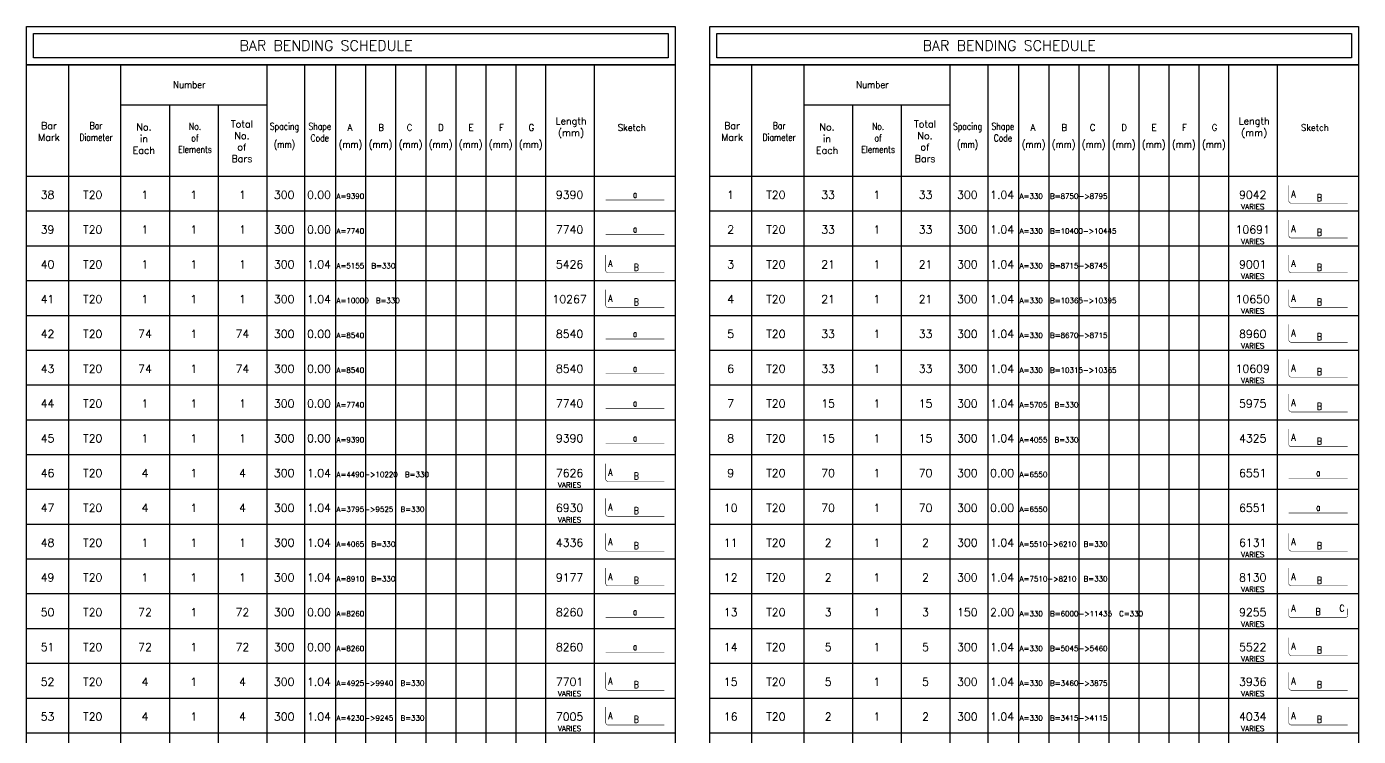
# Model space of a CAD drawing. Extents: x 660761725 to 1323371458, y 2734871439 to 5470067957.
# Drawn here: x 661908929 to 661918495, y 2734943435 to 2734948536 of the extents above; entities that cross this region are included whole.
import ezdxf
from ezdxf.enums import TextEntityAlignment as Align

# ---------------------------------------------------------------- set-up
doc = ezdxf.new("R2010")
doc.units = 0
for name, color, linetype in [('S-SCHEDULE', 140, 'Continuous'), ('S-SKETCH', 1, 'Continuous'), ('S-TEXT-SKETCH', 255, 'Continuous')]:
    doc.layers.add(name, color=color, linetype=linetype)
doc.styles.add('ARMACAD-OGER', font='romans.shx')
doc.styles.add('ROMANS', font='romans.shx')
doc.styles.add('ROMANT', font='romant')

# ---------------------------------------------------------------- blocks, each defined once
blk = doc.blocks.new('cadf_50')
at = {"color": 9}
for p, q in [((0, -42), (186.35, -42)), ((0, -52), (186.35, -52)), ((0, -62), (186.35, -62)), ((0, -72), (186.35, -72)), ((0, -82), (186.35, -82)), ((0, -92), (186.35, -92)), ((0, -102), (186.35, -102)), ((0, -112), (186.35, -112)), ((0, -122), (186.35, -122)), ((0, -132), (186.35, -132)), ((0, -142), (186.35, -142)), ((0, -152), (186.35, -152)), ((0, -162), (186.35, -162)), ((0, -172), (186.35, -172)), ((0, -182), (186.35, -182)), ((0, -192), (186.35, -192)), ((0, -202), (186.35, -202)), ((0, -212), (186.35, -212)), ((0, -222), (186.35, -222)), ((0, -232), (186.35, -232)), ((0, -242), (186.35, -242)), ((0, -252), (186.35, -252)), ((0, -262), (186.35, -262)), ((0, -272), (186.35, -272)), ((0, -282), (186.35, -282)), ((0, -292), (186.35, -292)), ((0, -302), (186.35, -302)), ((0, -312), (186.35, -312)), ((0, -322), (186.35, -322)), ((0, -332), (186.35, -332)), ((0, -342), (186.35, -342)), ((0, -352), (186.35, -352)), ((0, -362), (186.35, -362)), ((0, -372), (186.35, -372)), ((0, -382), (186.35, -382))]:
    blk.add_line(p, q, dxfattribs=at)
at = {"color": 140}
for points in [[(0, 11), (186.35, 11), (186.35, 0), (0, 0)], [(2, 9), (184.35, 9), (184.35, 2), (2, 2)]]:
    blk.add_lwpolyline(points, close=True, dxfattribs=at)
at = {"layer": 'S-SCHEDULE'}
for p, q in [((0, -392), (0, 0)), ((12, 0), (12, -392)), ((27, 0), (27, -392)), ((69, 0), (69, -392)), ((79.87, 0), (79.87, -392)), ((88.75, 0), (88.75, -392)), ((97.38, 0), (97.38, -392)), ((106.02, 0), (106.02, -392)), ((114.65, 0), (114.65, -392)), ((123.28, 0), (123.28, -392)), ((131.91, 0), (131.91, -392)), ((140.55, 0), (140.55, -392)), ((149.18, -392), (149.18, 0)), ((163.15, -392), (163.15, 0)), ((27, -11.45), (69, -11.45)), ((41, -11.45), (41, -392)), ((55, -11.45), (55, -392)), ((0, -32), (186.35, -32))]:
    blk.add_line(p, q, dxfattribs=at)
at = {"layer": 'S-SCHEDULE', "flags": 128}
blk.add_lwpolyline([(0, -392), (0, 0), (186.35, 0), (186.35, -392)], close=True, dxfattribs=at)
at = {"color": 140, "insert": (61.14, 7.05), "char_height": 3, "width": 81.5392, "attachment_point": 1, "rotation": 0.0004, "style": 'ROMANT'}
blk.add_mtext('{\\Fromant|c0;BAR BENDING SCHEDULE}', dxfattribs=at)
at = {"layer": 'S-SCHEDULE', "style": 'ARMACAD-OGER'}
for s, width, p in [('Number', 0.9, (46.74, -5.72)), ('(mm)', 0.8, (74.08, -23)), ('(mm)', 0.9, (93.05, -23)), ('(mm)', 0.9, (101.68, -23)), ('(mm)', 0.9, (110.32, -23)), ('(mm)', 0.9, (118.95, -23)), ('(mm)', 0.9, (127.58, -23)), ('(mm)', 0.9, (136.21, -23)), ('(mm)', 0.9, (144.85, -23))]:
    blk.add_text(s, height=2, dxfattribs=dict(at, width=width)).set_placement(p, align=Align.MIDDLE)
at = {"layer": 'S-SCHEDULE', "style": 'ARMACAD-OGER', "width": 0.9}
for s, p in [('A', (92.87, -18)), ('B', (101.86, -18)), ('C', (110.01, -18)), ('D', (119.05, -18)), ('E', (127.67, -18)), ('F', (136.4, -18)), ('G', (145.02, -18)), ('Sketch', (173.87, -18))]:
    blk.add_text(s, height=2, dxfattribs=at).set_placement(p, align=Align.MIDDLE_CENTER)
at = {"layer": 'S-SCHEDULE', "char_height": 2, "attachment_point": 2, "style": 'ARMACAD-OGER'}
for s, insert, width in [('Length (mm)', (156.42, -15.11), 8.2105), ('Bar\\PMark', (6.41, -16.47), 27.5713), ('{\\W0.8;Bar\\PDiameter}', (19.94, -16.48), 15.2105), ('No. \\Pin\\PEach', (33.7, -16.86), 23.5714), ('{\\W0.8;No.\\Pof\\PElements}', (48.39, -16.65), 17.2105), ('Total No. of Bars', (61.86, -15.98), 3.2105), ('{\\W0.8;Spacing}', (74.08, -16.7), 28.6571), ('{\\W0.8;Shape\\PCode}', (84.23, -16.7), 28.6571)]:
    blk.add_mtext(s, dxfattribs=dict(at, insert=insert, width=width))
blk = doc.blocks.new('33-CFSHP37')
at = {"layer": 'S-SKETCH', "const_width": 0.2}
blk.add_lwpolyline([(-1, 1), (-22.96875, 1, -0.4142135624), (-24, 2.03125), (-24, 8)], format="xyb", dxfattribs=at)
at = {"layer": 'S-TEXT-SKETCH', "style": 'ROMANS', "width": 0.8}
blk.add_attdef('A', text='', height=2, dxfattribs=at).set_placement((-23, 6), align=Align.TOP_LEFT)
blk.add_attdef('B', text='', height=2, dxfattribs=at).set_placement((-11.984375, 1), align=Align.BOTTOM_CENTER)
blk = doc.blocks.new('1-CFSHP20')
at = {"layer": 'S-SKETCH', "const_width": 0.2}
blk.add_lwpolyline([(-24, 2), (-1, 2)], dxfattribs=at)
at = {"layer": 'S-TEXT-SKETCH', "linetype": 'ByBlock', "style": 'ROMANS', "width": 0.7}
blk.add_attdef('A', text='', height=2, dxfattribs=at).set_placement((-12.5, 2), align=Align.BOTTOM_CENTER)
blk = doc.blocks.new('49-Cfshp38d')
at = {"layer": 'S-SKETCH', "const_width": 0.2}
blk.add_lwpolyline([(-24, 5.35), (-24, 2.82, 0.414214), (-23.18, 2), (-1.83, 2, 0.414214), (-1, 2.82), (-1, 5.35)], format="xyb", dxfattribs=at)
at = {"layer": 'S-TEXT-SKETCH', "style": 'ROMANS', "width": 0.8}
blk.add_attdef('A', text='', height=2, dxfattribs=at).set_placement((-23, 3.42), align=Align.BOTTOM_LEFT)
blk.add_attdef('C', text='', height=2, dxfattribs=at).set_placement((-2.24, 3.42), align=Align.BOTTOM_RIGHT)
blk.add_attdef('B', text='', height=2, dxfattribs=at).set_placement((-12.5, 2.01), align=Align.BOTTOM_CENTER)

msp = doc.modelspace()

# ---------------------------------------------------------------- block references
at = {"layer": 'S-SCHEDULE', "xscale": 25, "yscale": 25, "zscale": 25}
for p in [(661908929.13308895, 2734948261), (661913836, 2734948261)]:
    msp.add_blockref('cadf_50', p, dxfattribs=at)
at = {"layer": 'S-SCHEDULE'}
ref = msp.add_blockref('1-CFSHP20', (661913529.13308895, 2734947253.75), dxfattribs=dict(at, xscale=18.375, yscale=18.375, zscale=18.375))
ref.add_attrib('A', 'a', dxfattribs={"layer": 'S-TEXT-SKETCH', "color": 7, "linetype": 'ByBlock', "height": 50, "style": 'ROMANS', "width": 0.7}).set_placement((661913299.44558895, 2734947290.5), align=Align.BOTTOM_CENTER)
ref = msp.add_blockref('33-CFSHP37', (661918436, 2734947248.48338318), dxfattribs=dict(at, xscale=18.375, yscale=18.375, zscale=18.375))
ref.add_attrib('A', 'A', dxfattribs={"layer": 'S-TEXT-SKETCH', "color": 7, "height": 50, "style": 'ROMANS', "width": 0.8}).set_placement((661918013.375, 2734947358.73338318), align=Align.TOP_LEFT)
ref.add_attrib('B', 'B', dxfattribs={"layer": 'S-TEXT-SKETCH', "color": 7, "height": 50, "style": 'ROMANS', "width": 0.8}).set_placement((661918215.78710938, 2734947266.85838318), align=Align.BOTTOM_CENTER)
ref = msp.add_blockref('33-CFSHP37', (661918436, 2734946998.48338318), dxfattribs=dict(at, xscale=18.375, yscale=18.375, zscale=18.375))
ref.add_attrib('A', 'A', dxfattribs={"layer": 'S-TEXT-SKETCH', "color": 7, "height": 50, "style": 'ROMANS', "width": 0.8}).set_placement((661918013.375, 2734947108.73338318), align=Align.TOP_LEFT)
ref.add_attrib('B', 'B', dxfattribs={"layer": 'S-TEXT-SKETCH', "color": 7, "height": 50, "style": 'ROMANS', "width": 0.8}).set_placement((661918215.78710938, 2734947016.85838318), align=Align.BOTTOM_CENTER)
ref = msp.add_blockref('1-CFSHP20', (661913529.13308895, 2734947003.75), dxfattribs=dict(at, xscale=18.375, yscale=18.375, zscale=18.375))
ref.add_attrib('A', 'a', dxfattribs={"layer": 'S-TEXT-SKETCH', "color": 7, "linetype": 'ByBlock', "height": 50, "style": 'ROMANS', "width": 0.7}).set_placement((661913299.44558895, 2734947040.5), align=Align.BOTTOM_CENTER)
ref = msp.add_blockref('33-CFSHP37', (661913529.13308895, 2734946748.48338318), dxfattribs=dict(at, xscale=18.375, yscale=18.375, zscale=18.375))
ref.add_attrib('A', 'A', dxfattribs={"layer": 'S-TEXT-SKETCH', "color": 7, "height": 50, "style": 'ROMANS', "width": 0.8}).set_placement((661913106.50808895, 2734946858.73338318), align=Align.TOP_LEFT)
ref.add_attrib('B', 'B', dxfattribs={"layer": 'S-TEXT-SKETCH', "color": 7, "height": 50, "style": 'ROMANS', "width": 0.8}).set_placement((661913308.92019832, 2734946766.85838318), align=Align.BOTTOM_CENTER)
ref = msp.add_blockref('33-CFSHP37', (661918436, 2734946748.48338318), dxfattribs=dict(at, xscale=18.375, yscale=18.375, zscale=18.375))
ref.add_attrib('A', 'A', dxfattribs={"layer": 'S-TEXT-SKETCH', "color": 7, "height": 50, "style": 'ROMANS', "width": 0.8}).set_placement((661918013.375, 2734946858.73338318), align=Align.TOP_LEFT)
ref.add_attrib('B', 'B', dxfattribs={"layer": 'S-TEXT-SKETCH', "color": 7, "height": 50, "style": 'ROMANS', "width": 0.8}).set_placement((661918215.78710938, 2734946766.85838318), align=Align.BOTTOM_CENTER)
ref = msp.add_blockref('33-CFSHP37', (661913529.13308895, 2734946498.48338318), dxfattribs=dict(at, xscale=18.375, yscale=18.375, zscale=18.375))
ref.add_attrib('A', 'A', dxfattribs={"layer": 'S-TEXT-SKETCH', "color": 7, "height": 50, "style": 'ROMANS', "width": 0.8}).set_placement((661913106.50808895, 2734946608.73338318), align=Align.TOP_LEFT)
ref.add_attrib('B', 'B', dxfattribs={"layer": 'S-TEXT-SKETCH', "color": 7, "height": 50, "style": 'ROMANS', "width": 0.8}).set_placement((661913308.92019832, 2734946516.85838318), align=Align.BOTTOM_CENTER)
ref = msp.add_blockref('33-CFSHP37', (661918436, 2734946498.48338318), dxfattribs=dict(at, xscale=18.375, yscale=18.375, zscale=18.375))
ref.add_attrib('A', 'A', dxfattribs={"layer": 'S-TEXT-SKETCH', "color": 7, "height": 50, "style": 'ROMANS', "width": 0.8}).set_placement((661918013.375, 2734946608.73338318), align=Align.TOP_LEFT)
ref.add_attrib('B', 'B', dxfattribs={"layer": 'S-TEXT-SKETCH', "color": 7, "height": 50, "style": 'ROMANS', "width": 0.8}).set_placement((661918215.78710938, 2734946516.85838318), align=Align.BOTTOM_CENTER)
ref = msp.add_blockref('33-CFSHP37', (661918436, 2734946248.48338318), dxfattribs=dict(at, xscale=18.375, yscale=18.375, zscale=18.375))
ref.add_attrib('A', 'A', dxfattribs={"layer": 'S-TEXT-SKETCH', "color": 7, "height": 50, "style": 'ROMANS', "width": 0.8}).set_placement((661918013.375, 2734946358.73338318), align=Align.TOP_LEFT)
ref.add_attrib('B', 'B', dxfattribs={"layer": 'S-TEXT-SKETCH', "color": 7, "height": 50, "style": 'ROMANS', "width": 0.8}).set_placement((661918215.78710938, 2734946266.85838318), align=Align.BOTTOM_CENTER)
ref = msp.add_blockref('1-CFSHP20', (661913529.13308895, 2734946253.75), dxfattribs=dict(at, xscale=18.375, yscale=18.375, zscale=18.375))
ref.add_attrib('A', 'a', dxfattribs={"layer": 'S-TEXT-SKETCH', "color": 7, "linetype": 'ByBlock', "height": 50, "style": 'ROMANS', "width": 0.7}).set_placement((661913299.44558895, 2734946290.5), align=Align.BOTTOM_CENTER)
ref = msp.add_blockref('1-CFSHP20', (661913529.13308895, 2734946003.75), dxfattribs=dict(at, xscale=18.375, yscale=18.375, zscale=18.375))
ref.add_attrib('A', 'a', dxfattribs={"layer": 'S-TEXT-SKETCH', "color": 7, "linetype": 'ByBlock', "height": 50, "style": 'ROMANS', "width": 0.7}).set_placement((661913299.44558895, 2734946040.5), align=Align.BOTTOM_CENTER)
ref = msp.add_blockref('33-CFSHP37', (661918436, 2734945998.48338318), dxfattribs=dict(at, xscale=18.375, yscale=18.375, zscale=18.375))
ref.add_attrib('A', 'A', dxfattribs={"layer": 'S-TEXT-SKETCH', "color": 7, "height": 50, "style": 'ROMANS', "width": 0.8}).set_placement((661918013.375, 2734946108.73338318), align=Align.TOP_LEFT)
ref.add_attrib('B', 'B', dxfattribs={"layer": 'S-TEXT-SKETCH', "color": 7, "height": 50, "style": 'ROMANS', "width": 0.8}).set_placement((661918215.78710938, 2734946016.85838318), align=Align.BOTTOM_CENTER)
ref = msp.add_blockref('33-CFSHP37', (661918436, 2734945748.48338318), dxfattribs=dict(at, xscale=18.375, yscale=18.375, zscale=18.375))
ref.add_attrib('A', 'A', dxfattribs={"layer": 'S-TEXT-SKETCH', "color": 7, "height": 50, "style": 'ROMANS', "width": 0.8}).set_placement((661918013.375, 2734945858.73338318), align=Align.TOP_LEFT)
ref.add_attrib('B', 'B', dxfattribs={"layer": 'S-TEXT-SKETCH', "color": 7, "height": 50, "style": 'ROMANS', "width": 0.8}).set_placement((661918215.78710938, 2734945766.85838318), align=Align.BOTTOM_CENTER)
ref = msp.add_blockref('1-CFSHP20', (661913529.13308895, 2734945753.75), dxfattribs=dict(at, xscale=18.375, yscale=18.375, zscale=18.375))
ref.add_attrib('A', 'a', dxfattribs={"layer": 'S-TEXT-SKETCH', "color": 7, "linetype": 'ByBlock', "height": 50, "style": 'ROMANS', "width": 0.7}).set_placement((661913299.44558895, 2734945790.5), align=Align.BOTTOM_CENTER)
ref = msp.add_blockref('1-CFSHP20', (661913529.13308895, 2734945503.75), dxfattribs=dict(at, xscale=18.375, yscale=18.375, zscale=18.375))
ref.add_attrib('A', 'a', dxfattribs={"layer": 'S-TEXT-SKETCH', "color": 7, "linetype": 'ByBlock', "height": 50, "style": 'ROMANS', "width": 0.7}).set_placement((661913299.44558895, 2734945540.5), align=Align.BOTTOM_CENTER)
ref = msp.add_blockref('33-CFSHP37', (661918436, 2734945498.48338318), dxfattribs=dict(at, xscale=18.375, yscale=18.375, zscale=18.375))
ref.add_attrib('A', 'A', dxfattribs={"layer": 'S-TEXT-SKETCH', "color": 7, "height": 50, "style": 'ROMANS', "width": 0.8}).set_placement((661918013.375, 2734945608.73338318), align=Align.TOP_LEFT)
ref.add_attrib('B', 'B', dxfattribs={"layer": 'S-TEXT-SKETCH', "color": 7, "height": 50, "style": 'ROMANS', "width": 0.8}).set_placement((661918215.78710938, 2734945516.85838318), align=Align.BOTTOM_CENTER)
ref = msp.add_blockref('33-CFSHP37', (661913529.13308895, 2734945248.48338318), dxfattribs=dict(at, xscale=18.375, yscale=18.375, zscale=18.375))
ref.add_attrib('A', 'A', dxfattribs={"layer": 'S-TEXT-SKETCH', "color": 7, "height": 50, "style": 'ROMANS', "width": 0.8}).set_placement((661913106.50808895, 2734945358.73338318), align=Align.TOP_LEFT)
ref.add_attrib('B', 'B', dxfattribs={"layer": 'S-TEXT-SKETCH', "color": 7, "height": 50, "style": 'ROMANS', "width": 0.8}).set_placement((661913308.92019832, 2734945266.85838318), align=Align.BOTTOM_CENTER)
ref = msp.add_blockref('1-CFSHP20', (661918436, 2734945253.75), dxfattribs=dict(at, xscale=18.375, yscale=18.375, zscale=18.375))
ref.add_attrib('A', 'a', dxfattribs={"layer": 'S-TEXT-SKETCH', "color": 7, "linetype": 'ByBlock', "height": 50, "style": 'ROMANS', "width": 0.7}).set_placement((661918206.3125, 2734945290.5), align=Align.BOTTOM_CENTER)
ref = msp.add_blockref('33-CFSHP37', (661913529.13308895, 2734944998.48338318), dxfattribs=dict(at, xscale=18.375, yscale=18.375, zscale=18.375))
ref.add_attrib('A', 'A', dxfattribs={"layer": 'S-TEXT-SKETCH', "color": 7, "height": 50, "style": 'ROMANS', "width": 0.8}).set_placement((661913106.50808895, 2734945108.73338318), align=Align.TOP_LEFT)
ref.add_attrib('B', 'B', dxfattribs={"layer": 'S-TEXT-SKETCH', "color": 7, "height": 50, "style": 'ROMANS', "width": 0.8}).set_placement((661913308.92019832, 2734945016.85838318), align=Align.BOTTOM_CENTER)
ref = msp.add_blockref('1-CFSHP20', (661918436, 2734945003.75), dxfattribs=dict(at, xscale=18.375, yscale=18.375, zscale=18.375))
ref.add_attrib('A', 'a', dxfattribs={"layer": 'S-TEXT-SKETCH', "color": 7, "linetype": 'ByBlock', "height": 50, "style": 'ROMANS', "width": 0.7}).set_placement((661918206.3125, 2734945040.5), align=Align.BOTTOM_CENTER)
ref = msp.add_blockref('33-CFSHP37', (661913529.13308895, 2734944748.48338318), dxfattribs=dict(at, xscale=18.375, yscale=18.375, zscale=18.375))
ref.add_attrib('A', 'A', dxfattribs={"layer": 'S-TEXT-SKETCH', "color": 7, "height": 50, "style": 'ROMANS', "width": 0.8}).set_placement((661913106.50808895, 2734944858.73338318), align=Align.TOP_LEFT)
ref.add_attrib('B', 'B', dxfattribs={"layer": 'S-TEXT-SKETCH', "color": 7, "height": 50, "style": 'ROMANS', "width": 0.8}).set_placement((661913308.92019832, 2734944766.85838318), align=Align.BOTTOM_CENTER)
ref = msp.add_blockref('33-CFSHP37', (661918436, 2734944748.48338318), dxfattribs=dict(at, xscale=18.375, yscale=18.375, zscale=18.375))
ref.add_attrib('A', 'A', dxfattribs={"layer": 'S-TEXT-SKETCH', "color": 7, "height": 50, "style": 'ROMANS', "width": 0.8}).set_placement((661918013.375, 2734944858.73338318), align=Align.TOP_LEFT)
ref.add_attrib('B', 'B', dxfattribs={"layer": 'S-TEXT-SKETCH', "color": 7, "height": 50, "style": 'ROMANS', "width": 0.8}).set_placement((661918215.78710938, 2734944766.85838318), align=Align.BOTTOM_CENTER)
ref = msp.add_blockref('33-CFSHP37', (661913529.13308895, 2734944498.48338318), dxfattribs=dict(at, xscale=18.375, yscale=18.375, zscale=18.375))
ref.add_attrib('A', 'A', dxfattribs={"layer": 'S-TEXT-SKETCH', "color": 7, "height": 50, "style": 'ROMANS', "width": 0.8}).set_placement((661913106.50808895, 2734944608.73338318), align=Align.TOP_LEFT)
ref.add_attrib('B', 'B', dxfattribs={"layer": 'S-TEXT-SKETCH', "color": 7, "height": 50, "style": 'ROMANS', "width": 0.8}).set_placement((661913308.92019832, 2734944516.85838318), align=Align.BOTTOM_CENTER)
ref = msp.add_blockref('33-CFSHP37', (661918436, 2734944498.48338318), dxfattribs=dict(at, xscale=18.375, yscale=18.375, zscale=18.375))
ref.add_attrib('A', 'A', dxfattribs={"layer": 'S-TEXT-SKETCH', "color": 7, "height": 50, "style": 'ROMANS', "width": 0.8}).set_placement((661918013.375, 2734944608.73338318), align=Align.TOP_LEFT)
ref.add_attrib('B', 'B', dxfattribs={"layer": 'S-TEXT-SKETCH', "color": 7, "height": 50, "style": 'ROMANS', "width": 0.8}).set_placement((661918215.78710938, 2734944516.85838318), align=Align.BOTTOM_CENTER)
ref = msp.add_blockref('49-Cfshp38d', (661918436, 2734944253.75), dxfattribs=dict(at, xscale=18.375, yscale=18.375, zscale=18.375))
ref.add_attrib('A', 'A', dxfattribs={"layer": 'S-TEXT-SKETCH', "color": 7, "height": 50, "style": 'ROMANS', "width": 0.8}).set_placement((661918013.375, 2734944316.68438005), align=Align.BOTTOM_LEFT)
ref.add_attrib('B', 'B', dxfattribs={"layer": 'S-TEXT-SKETCH', "color": 7, "height": 50, "style": 'ROMANS', "width": 0.8}).set_placement((661918206.3125, 2734944290.75757599), align=Align.BOTTOM_CENTER)
ref.add_attrib('C', 'C', dxfattribs={"layer": 'S-TEXT-SKETCH', "color": 7, "height": 50, "style": 'ROMANS', "width": 0.8}).set_placement((661918394.84000015, 2734944316.68438005), align=Align.BOTTOM_RIGHT)
ref = msp.add_blockref('1-CFSHP20', (661913529.13308895, 2734944253.75), dxfattribs=dict(at, xscale=18.375, yscale=18.375, zscale=18.375))
ref.add_attrib('A', 'a', dxfattribs={"layer": 'S-TEXT-SKETCH', "color": 7, "linetype": 'ByBlock', "height": 50, "style": 'ROMANS', "width": 0.7}).set_placement((661913299.44558895, 2734944290.5), align=Align.BOTTOM_CENTER)
ref = msp.add_blockref('1-CFSHP20', (661913529.13308895, 2734944003.75), dxfattribs=dict(at, xscale=18.375, yscale=18.375, zscale=18.375))
ref.add_attrib('A', 'a', dxfattribs={"layer": 'S-TEXT-SKETCH', "color": 7, "linetype": 'ByBlock', "height": 50, "style": 'ROMANS', "width": 0.7}).set_placement((661913299.44558895, 2734944040.5), align=Align.BOTTOM_CENTER)
ref = msp.add_blockref('33-CFSHP37', (661918436, 2734943998.48338318), dxfattribs=dict(at, xscale=18.375, yscale=18.375, zscale=18.375))
ref.add_attrib('A', 'A', dxfattribs={"layer": 'S-TEXT-SKETCH', "color": 7, "height": 50, "style": 'ROMANS', "width": 0.8}).set_placement((661918013.375, 2734944108.73338318), align=Align.TOP_LEFT)
ref.add_attrib('B', 'B', dxfattribs={"layer": 'S-TEXT-SKETCH', "color": 7, "height": 50, "style": 'ROMANS', "width": 0.8}).set_placement((661918215.78710938, 2734944016.85838318), align=Align.BOTTOM_CENTER)
ref = msp.add_blockref('33-CFSHP37', (661913529.13308895, 2734943748.48338318), dxfattribs=dict(at, xscale=18.375, yscale=18.375, zscale=18.375))
ref.add_attrib('A', 'A', dxfattribs={"layer": 'S-TEXT-SKETCH', "color": 7, "height": 50, "style": 'ROMANS', "width": 0.8}).set_placement((661913106.50808895, 2734943858.73338318), align=Align.TOP_LEFT)
ref.add_attrib('B', 'B', dxfattribs={"layer": 'S-TEXT-SKETCH', "color": 7, "height": 50, "style": 'ROMANS', "width": 0.8}).set_placement((661913308.92019832, 2734943766.85838318), align=Align.BOTTOM_CENTER)
ref = msp.add_blockref('33-CFSHP37', (661918436, 2734943748.48338318), dxfattribs=dict(at, xscale=18.375, yscale=18.375, zscale=18.375))
ref.add_attrib('A', 'A', dxfattribs={"layer": 'S-TEXT-SKETCH', "color": 7, "height": 50, "style": 'ROMANS', "width": 0.8}).set_placement((661918013.375, 2734943858.73338318), align=Align.TOP_LEFT)
ref.add_attrib('B', 'B', dxfattribs={"layer": 'S-TEXT-SKETCH', "color": 7, "height": 50, "style": 'ROMANS', "width": 0.8}).set_placement((661918215.78710938, 2734943766.85838318), align=Align.BOTTOM_CENTER)
ref = msp.add_blockref('33-CFSHP37', (661913529.13308895, 2734943498.48338318), dxfattribs=dict(at, xscale=18.375, yscale=18.375, zscale=18.375))
ref.add_attrib('A', 'A', dxfattribs={"layer": 'S-TEXT-SKETCH', "color": 7, "height": 50, "style": 'ROMANS', "width": 0.8}).set_placement((661913106.50808895, 2734943608.73338318), align=Align.TOP_LEFT)
ref.add_attrib('B', 'B', dxfattribs={"layer": 'S-TEXT-SKETCH', "color": 7, "height": 50, "style": 'ROMANS', "width": 0.8}).set_placement((661913308.92019832, 2734943516.85838318), align=Align.BOTTOM_CENTER)
ref = msp.add_blockref('33-CFSHP37', (661918436, 2734943498.48338318), dxfattribs=dict(at, xscale=18.375, yscale=18.375, zscale=18.375))
ref.add_attrib('A', 'A', dxfattribs={"layer": 'S-TEXT-SKETCH', "color": 7, "height": 50, "style": 'ROMANS', "width": 0.8}).set_placement((661918013.375, 2734943608.73338318), align=Align.TOP_LEFT)
ref.add_attrib('B', 'B', dxfattribs={"layer": 'S-TEXT-SKETCH', "color": 7, "height": 50, "style": 'ROMANS', "width": 0.8}).set_placement((661918215.78710938, 2734943516.85838318), align=Align.BOTTOM_CENTER)

# ---------------------------------------------------------------- texts
at = {"layer": 'S-SCHEDULE', "style": 'ROMANS'}
for s, height, p in [('T20', 57.5, (661909404.13308895, 2734947298.5)), ('1', 57.5, (661909779.13308895, 2734947298.5)), ('1', 57.5, (661910129.13308895, 2734947298.5)), ('1', 57.5, (661910479.13308895, 2734947298.5)), ('300', 57.5, (661910779.13308895, 2734947298.5)), ('0.00', 57.5, (661911029.13308895, 2734947298.5)), ('9390', 57.5, (661912829.13308895, 2734947298.5)), ('T20', 57.5, (661914311, 2734947298.5)), ('33', 57.5, (661914686, 2734947298.5)), ('1', 57.5, (661915036, 2734947298.5)), ('33', 57.5, (661915386, 2734947298.5)), ('300', 57.5, (661915686, 2734947298.5)), ('1.04', 57.5, (661915936, 2734947298.5)), ('9042', 57.5, (661917736, 2734947298.5)), ('VARIES', 37.5, (661917736, 2734947223.5)), ('T20', 57.5, (661909404.13308895, 2734947048.5)), ('1', 57.5, (661909779.13308895, 2734947048.5)), ('1', 57.5, (661910129.13308895, 2734947048.5)), ('1', 57.5, (661910479.13308895, 2734947048.5)), ('300', 57.5, (661910779.13308895, 2734947048.5)), ('0.00', 57.5, (661911029.13308895, 2734947048.5)), ('7740', 57.5, (661912829.13308895, 2734947048.5)), ('T20', 57.5, (661914311, 2734947048.5)), ('33', 57.5, (661914686, 2734947048.5)), ('1', 57.5, (661915036, 2734947048.5)), ('33', 57.5, (661915386, 2734947048.5)), ('300', 57.5, (661915686, 2734947048.5)), ('1.04', 57.5, (661915936, 2734947048.5)), ('10691', 57.5, (661917736, 2734947048.5)), ('VARIES', 37.5, (661917736, 2734946973.5)), ('T20', 57.5, (661909404.13308895, 2734946798.5)), ('1', 57.5, (661909779.13308895, 2734946798.5)), ('1', 57.5, (661910129.13308895, 2734946798.5)), ('1', 57.5, (661910479.13308895, 2734946798.5)), ('300', 57.5, (661910779.13308895, 2734946798.5)), ('1.04', 57.5, (661911029.13308895, 2734946798.5)), ('5426', 57.5, (661912829.13308895, 2734946798.5)), ('T20', 57.5, (661914311, 2734946798.5)), ('21', 57.5, (661914686, 2734946798.5)), ('1', 57.5, (661915036, 2734946798.5)), ('21', 57.5, (661915386, 2734946798.5)), ('300', 57.5, (661915686, 2734946798.5)), ('1.04', 57.5, (661915936, 2734946798.5)), ('9001', 57.5, (661917736, 2734946798.5)), ('VARIES', 37.5, (661917736, 2734946723.5)), ('T20', 57.5, (661909404.13308895, 2734946548.5)), ('1', 57.5, (661909779.13308895, 2734946548.5)), ('1', 57.5, (661910129.13308895, 2734946548.5)), ('1', 57.5, (661910479.13308895, 2734946548.5)), ('300', 57.5, (661910779.13308895, 2734946548.5)), ('1.04', 57.5, (661911029.13308895, 2734946548.5)), ('10267', 57.5, (661912829.13308895, 2734946548.5)), ('T20', 57.5, (661914311, 2734946548.5)), ('21', 57.5, (661914686, 2734946548.5)), ('1', 57.5, (661915036, 2734946548.5)), ('21', 57.5, (661915386, 2734946548.5)), ('300', 57.5, (661915686, 2734946548.5)), ('1.04', 57.5, (661915936, 2734946548.5)), ('10650', 57.5, (661917736, 2734946548.5)), ('VARIES', 37.5, (661917736, 2734946473.5)), ('T20', 57.5, (661909404.13308895, 2734946298.5)), ('74', 57.5, (661909779.13308895, 2734946298.5)), ('1', 57.5, (661910129.13308895, 2734946298.5)), ('74', 57.5, (661910479.13308895, 2734946298.5)), ('300', 57.5, (661910779.13308895, 2734946298.5)), ('0.00', 57.5, (661911029.13308895, 2734946298.5)), ('8540', 57.5, (661912829.13308895, 2734946298.5)), ('T20', 57.5, (661914311, 2734946298.5)), ('33', 57.5, (661914686, 2734946298.5)), ('1', 57.5, (661915036, 2734946298.5)), ('33', 57.5, (661915386, 2734946298.5)), ('300', 57.5, (661915686, 2734946298.5)), ('1.04', 57.5, (661915936, 2734946298.5)), ('8960', 57.5, (661917736, 2734946298.5)), ('VARIES', 37.5, (661917736, 2734946223.5)), ('T20', 57.5, (661909404.13308895, 2734946048.5)), ('74', 57.5, (661909779.13308895, 2734946048.5)), ('1', 57.5, (661910129.13308895, 2734946048.5)), ('74', 57.5, (661910479.13308895, 2734946048.5)), ('300', 57.5, (661910779.13308895, 2734946048.5)), ('0.00', 57.5, (661911029.13308895, 2734946048.5)), ('8540', 57.5, (661912829.13308895, 2734946048.5)), ('T20', 57.5, (661914311, 2734946048.5)), ('33', 57.5, (661914686, 2734946048.5)), ('1', 57.5, (661915036, 2734946048.5)), ('33', 57.5, (661915386, 2734946048.5)), ('300', 57.5, (661915686, 2734946048.5)), ('1.04', 57.5, (661915936, 2734946048.5)), ('10609', 57.5, (661917736, 2734946048.5)), ('VARIES', 37.5, (661917736, 2734945973.5)), ('T20', 57.5, (661909404.13308895, 2734945798.5)), ('1', 57.5, (661909779.13308895, 2734945798.5)), ('1', 57.5, (661910129.13308895, 2734945798.5)), ('1', 57.5, (661910479.13308895, 2734945798.5)), ('300', 57.5, (661910779.13308895, 2734945798.5)), ('0.00', 57.5, (661911029.13308895, 2734945798.5)), ('7740', 57.5, (661912829.13308895, 2734945798.5)), ('T20', 57.5, (661914311, 2734945798.5)), ('15', 57.5, (661914686, 2734945798.5)), ('1', 57.5, (661915036, 2734945798.5)), ('15', 57.5, (661915386, 2734945798.5)), ('300', 57.5, (661915686, 2734945798.5)), ('1.04', 57.5, (661915936, 2734945798.5)), ('5975', 57.5, (661917736, 2734945798.5)), ('T20', 57.5, (661909404.13308895, 2734945548.5)), ('1', 57.5, (661909779.13308895, 2734945548.5)), ('1', 57.5, (661910129.13308895, 2734945548.5)), ('1', 57.5, (661910479.13308895, 2734945548.5)), ('300', 57.5, (661910779.13308895, 2734945548.5)), ('0.00', 57.5, (661911029.13308895, 2734945548.5)), ('9390', 57.5, (661912829.13308895, 2734945548.5)), ('T20', 57.5, (661914311, 2734945548.5)), ('15', 57.5, (661914686, 2734945548.5)), ('1', 57.5, (661915036, 2734945548.5)), ('15', 57.5, (661915386, 2734945548.5)), ('300', 57.5, (661915686, 2734945548.5)), ('1.04', 57.5, (661915936, 2734945548.5)), ('4325', 57.5, (661917736, 2734945548.5)), ('T20', 57.5, (661909404.13308895, 2734945298.5)), ('4', 57.5, (661909779.13308895, 2734945298.5)), ('1', 57.5, (661910129.13308895, 2734945298.5)), ('4', 57.5, (661910479.13308895, 2734945298.5)), ('300', 57.5, (661910779.13308895, 2734945298.5)), ('1.04', 57.5, (661911029.13308895, 2734945298.5)), ('7626', 57.5, (661912829.13308895, 2734945298.5)), ('T20', 57.5, (661914311, 2734945298.5)), ('70', 57.5, (661914686, 2734945298.5)), ('1', 57.5, (661915036, 2734945298.5)), ('70', 57.5, (661915386, 2734945298.5)), ('300', 57.5, (661915686, 2734945298.5)), ('0.00', 57.5, (661915936, 2734945298.5)), ('6551', 57.5, (661917736, 2734945298.5)), ('VARIES', 37.5, (661912829.13308895, 2734945223.5)), ('T20', 57.5, (661909404.13308895, 2734945048.5)), ('4', 57.5, (661909779.13308895, 2734945048.5)), ('1', 57.5, (661910129.13308895, 2734945048.5)), ('4', 57.5, (661910479.13308895, 2734945048.5)), ('300', 57.5, (661910779.13308895, 2734945048.5)), ('1.04', 57.5, (661911029.13308895, 2734945048.5)), ('6930', 57.5, (661912829.13308895, 2734945048.5)), ('VARIES', 37.5, (661912829.13308895, 2734944973.5)), ('T20', 57.5, (661914311, 2734945048.5)), ('70', 57.5, (661914686, 2734945048.5)), ('1', 57.5, (661915036, 2734945048.5)), ('70', 57.5, (661915386, 2734945048.5)), ('300', 57.5, (661915686, 2734945048.5)), ('0.00', 57.5, (661915936, 2734945048.5)), ('6551', 57.5, (661917736, 2734945048.5)), ('T20', 57.5, (661909404.13308895, 2734944798.5)), ('1', 57.5, (661909779.13308895, 2734944798.5)), ('1', 57.5, (661910129.13308895, 2734944798.5)), ('1', 57.5, (661910479.13308895, 2734944798.5)), ('300', 57.5, (661910779.13308895, 2734944798.5)), ('1.04', 57.5, (661911029.13308895, 2734944798.5)), ('4336', 57.5, (661912829.13308895, 2734944798.5)), ('T20', 57.5, (661914311, 2734944798.5)), ('2', 57.5, (661914686, 2734944798.5)), ('1', 57.5, (661915036, 2734944798.5)), ('2', 57.5, (661915386, 2734944798.5)), ('300', 57.5, (661915686, 2734944798.5)), ('1.04', 57.5, (661915936, 2734944798.5)), ('6131', 57.5, (661917736, 2734944798.5)), ('VARIES', 37.5, (661917736, 2734944723.5)), ('T20', 57.5, (661909404.13308895, 2734944548.5)), ('1', 57.5, (661909779.13308895, 2734944548.5)), ('1', 57.5, (661910129.13308895, 2734944548.5)), ('1', 57.5, (661910479.13308895, 2734944548.5)), ('300', 57.5, (661910779.13308895, 2734944548.5)), ('1.04', 57.5, (661911029.13308895, 2734944548.5)), ('9177', 57.5, (661912829.13308895, 2734944548.5)), ('T20', 57.5, (661914311, 2734944548.5)), ('2', 57.5, (661914686, 2734944548.5)), ('1', 57.5, (661915036, 2734944548.5)), ('2', 57.5, (661915386, 2734944548.5)), ('300', 57.5, (661915686, 2734944548.5)), ('1.04', 57.5, (661915936, 2734944548.5)), ('8130', 57.5, (661917736, 2734944548.5)), ('VARIES', 37.5, (661917736, 2734944473.5)), ('T20', 57.5, (661909404.13308895, 2734944298.5)), ('72', 57.5, (661909779.13308895, 2734944298.5)), ('1', 57.5, (661910129.13308895, 2734944298.5)), ('72', 57.5, (661910479.13308895, 2734944298.5)), ('300', 57.5, (661910779.13308895, 2734944298.5)), ('0.00', 57.5, (661911029.13308895, 2734944298.5)), ('8260', 57.5, (661912829.13308895, 2734944298.5)), ('T20', 57.5, (661914311, 2734944298.5)), ('3', 57.5, (661914686, 2734944298.5)), ('1', 57.5, (661915036, 2734944298.5)), ('3', 57.5, (661915386, 2734944298.5)), ('150', 57.5, (661915686, 2734944298.5)), ('2.00', 57.5, (661915936, 2734944298.5)), ('9255', 57.5, (661917736, 2734944298.5)), ('VARIES', 37.5, (661917736, 2734944223.5)), ('T20', 57.5, (661909404.13308895, 2734944048.5)), ('72', 57.5, (661909779.13308895, 2734944048.5)), ('1', 57.5, (661910129.13308895, 2734944048.5)), ('72', 57.5, (661910479.13308895, 2734944048.5)), ('300', 57.5, (661910779.13308895, 2734944048.5)), ('0.00', 57.5, (661911029.13308895, 2734944048.5)), ('8260', 57.5, (661912829.13308895, 2734944048.5)), ('T20', 57.5, (661914311, 2734944048.5)), ('5', 57.5, (661914686, 2734944048.5)), ('1', 57.5, (661915036, 2734944048.5)), ('5', 57.5, (661915386, 2734944048.5)), ('300', 57.5, (661915686, 2734944048.5)), ('1.04', 57.5, (661915936, 2734944048.5)), ('5522', 57.5, (661917736, 2734944048.5)), ('VARIES', 37.5, (661917736, 2734943973.5)), ('T20', 57.5, (661909404.13308895, 2734943798.5)), ('4', 57.5, (661909779.13308895, 2734943798.5)), ('1', 57.5, (661910129.13308895, 2734943798.5)), ('4', 57.5, (661910479.13308895, 2734943798.5)), ('300', 57.5, (661910779.13308895, 2734943798.5)), ('1.04', 57.5, (661911029.13308895, 2734943798.5)), ('7701', 57.5, (661912829.13308895, 2734943798.5)), ('T20', 57.5, (661914311, 2734943798.5)), ('5', 57.5, (661914686, 2734943798.5)), ('1', 57.5, (661915036, 2734943798.5)), ('5', 57.5, (661915386, 2734943798.5)), ('300', 57.5, (661915686, 2734943798.5)), ('1.04', 57.5, (661915936, 2734943798.5)), ('3936', 57.5, (661917736, 2734943798.5)), ('VARIES', 37.5, (661912829.13308895, 2734943723.5)), ('VARIES', 37.5, (661917736, 2734943723.5)), ('T20', 57.5, (661909404.13308895, 2734943548.5)), ('4', 57.5, (661909779.13308895, 2734943548.5)), ('1', 57.5, (661910129.13308895, 2734943548.5)), ('4', 57.5, (661910479.13308895, 2734943548.5)), ('300', 57.5, (661910779.13308895, 2734943548.5)), ('1.04', 57.5, (661911029.13308895, 2734943548.5)), ('7005', 57.5, (661912829.13308895, 2734943548.5)), ('T20', 57.5, (661914311, 2734943548.5)), ('2', 57.5, (661914686, 2734943548.5)), ('1', 57.5, (661915036, 2734943548.5)), ('2', 57.5, (661915386, 2734943548.5)), ('300', 57.5, (661915686, 2734943548.5)), ('1.04', 57.5, (661915936, 2734943548.5)), ('4034', 57.5, (661917736, 2734943548.5)), ('VARIES', 37.5, (661912829.13308895, 2734943473.5)), ('VARIES', 37.5, (661917736, 2734943473.5))]:
    msp.add_text(s, height=height, dxfattribs=at).set_placement(p, align=Align.CENTER)
for s, insert, char_height, width, attachment_point in [('{\\FRomanS;\\C140;38}', (661909079.13308895, 2734947298.5), 57.5, 230, 8), (' A=9390 ', (661911129.13308895, 2734947336), 37.5, 2400, 1), ('{\\FRomanS;\\C140;1}', (661913986, 2734947298.5), 57.5, 230, 8), (' A=330  B=8750->8795 ', (661916036, 2734947336), 37.5, 2400, 1), ('{\\FRomanS;\\C140;39}', (661909079.13308895, 2734947048.5), 57.5, 230, 8), (' A=7740 ', (661911129.13308895, 2734947086), 37.5, 2400, 1), ('{\\FRomanS;\\C140;2}', (661913986, 2734947048.5), 57.5, 230, 8), (' A=330  B=10400->10445 ', (661916036, 2734947086), 37.5, 2400, 1), ('{\\FRomanS;\\C140;40}', (661909079.13308895, 2734946798.5), 57.5, 230, 8), (' A=5155  B=330 ', (661911129.13308895, 2734946836), 37.5, 2400, 1), ('{\\FRomanS;\\C140;3}', (661913986, 2734946798.5), 57.5, 230, 8), (' A=330  B=8715->8745 ', (661916036, 2734946836), 37.5, 2400, 1), ('{\\FRomanS;\\C140;41}', (661909079.13308895, 2734946548.5), 57.5, 230, 8), (' A=10000  B=330 ', (661911129.13308895, 2734946586), 37.5, 2400, 1), ('{\\FRomanS;\\C140;4}', (661913986, 2734946548.5), 57.5, 230, 8), (' A=330  B=10365->10395 ', (661916036, 2734946586), 37.5, 2400, 1), ('{\\FRomanS;\\C140;42}', (661909079.13308895, 2734946298.5), 57.5, 230, 8), ('{\\FRomanS;\\C140;5}', (661913986, 2734946298.5), 57.5, 230, 8), (' A=8540 ', (661911129.13308895, 2734946336), 37.5, 2400, 1), (' A=330  B=8670->8715 ', (661916036, 2734946336), 37.5, 2400, 1), ('{\\FRomanS;\\C140;43}', (661909079.13308895, 2734946048.5), 57.5, 230, 8), (' A=8540 ', (661911129.13308895, 2734946086), 37.5, 2400, 1), ('{\\FRomanS;\\C140;6}', (661913986, 2734946048.5), 57.5, 230, 8), (' A=330  B=10315->10365 ', (661916036, 2734946086), 37.5, 2400, 1), ('{\\FRomanS;\\C140;44}', (661909079.13308895, 2734945798.5), 57.5, 230, 8), (' A=7740 ', (661911129.13308895, 2734945836), 37.5, 2400, 1), ('{\\FRomanS;\\C140;7}', (661913986, 2734945798.5), 57.5, 230, 8), (' A=5705  B=330 ', (661916036, 2734945836), 37.5, 2400, 1), ('{\\FRomanS;\\C140;45}', (661909079.13308895, 2734945548.5), 57.5, 230, 8), (' A=9390 ', (661911129.13308895, 2734945586), 37.5, 2400, 1), ('{\\FRomanS;\\C140;8}', (661913986, 2734945548.5), 57.5, 230, 8), (' A=4055  B=330 ', (661916036, 2734945586), 37.5, 2400, 1), ('{\\FRomanS;\\C140;46}', (661909079.13308895, 2734945298.5), 57.5, 230, 8), (' A=4490->10220  B=330 ', (661911129.13308895, 2734945336), 37.5, 2400, 1), ('{\\FRomanS;\\C140;9}', (661913986, 2734945298.5), 57.5, 230, 8), (' A=6550 ', (661916036, 2734945336), 37.5, 2400, 1), ('{\\FRomanS;\\C140;47}', (661909079.13308895, 2734945048.5), 57.5, 230, 8), (' A=3795->9525  B=330 ', (661911129.13308895, 2734945086), 37.5, 2400, 1), ('{\\FRomanS;\\C140;10}', (661913986, 2734945048.5), 57.5, 230, 8), (' A=6550 ', (661916036, 2734945086), 37.5, 2400, 1), ('{\\FRomanS;\\C140;48}', (661909079.13308895, 2734944798.5), 57.5, 230, 8), (' A=4065  B=330 ', (661911129.13308895, 2734944836), 37.5, 2400, 1), ('{\\FRomanS;\\C140;11}', (661913986, 2734944798.5), 57.5, 230, 8), (' A=5510->6210  B=330 ', (661916036, 2734944836), 37.5, 2400, 1), ('{\\FRomanS;\\C140;49}', (661909079.13308895, 2734944548.5), 57.5, 230, 8), (' A=8910  B=330 ', (661911129.13308895, 2734944586), 37.5, 2400, 1), ('{\\FRomanS;\\C140;12}', (661913986, 2734944548.5), 57.5, 230, 8), (' A=7510->8210  B=330 ', (661916036, 2734944586), 37.5, 2400, 1), ('{\\FRomanS;\\C140;50}', (661909079.13308895, 2734944298.5), 57.5, 230, 8), ('{\\FRomanS;\\C140;13}', (661913986, 2734944298.5), 57.5, 230, 8), (' A=8260 ', (661911129.13308895, 2734944336), 37.5, 2400, 1), (' A=330  B=6000->11435  C=330 ', (661916036, 2734944336), 37.5, 2400, 1), ('{\\FRomanS;\\C140;51}', (661909079.13308895, 2734944048.5), 57.5, 230, 8), (' A=8260 ', (661911129.13308895, 2734944086), 37.5, 2400, 1), ('{\\FRomanS;\\C140;14}', (661913986, 2734944048.5), 57.5, 230, 8), (' A=330  B=5045->5460 ', (661916036, 2734944086), 37.5, 2400, 1), ('{\\FRomanS;\\C140;52}', (661909079.13308895, 2734943798.5), 57.5, 230, 8), (' A=4925->9940  B=330 ', (661911129.13308895, 2734943836), 37.5, 2400, 1), ('{\\FRomanS;\\C140;15}', (661913986, 2734943798.5), 57.5, 230, 8), (' A=330  B=3460->3875 ', (661916036, 2734943836), 37.5, 2400, 1), ('{\\FRomanS;\\C140;53}', (661909079.13308895, 2734943548.5), 57.5, 230, 8), (' A=4230->9245  B=330 ', (661911129.13308895, 2734943586), 37.5, 2400, 1), ('{\\FRomanS;\\C140;16}', (661913986, 2734943548.5), 57.5, 230, 8), (' A=330  B=3415->4115 ', (661916036, 2734943586), 37.5, 2400, 1)]:
    msp.add_mtext(s, dxfattribs=dict(at, insert=insert, char_height=char_height, width=width, attachment_point=attachment_point))

doc.saveas('drawing.dxf')
